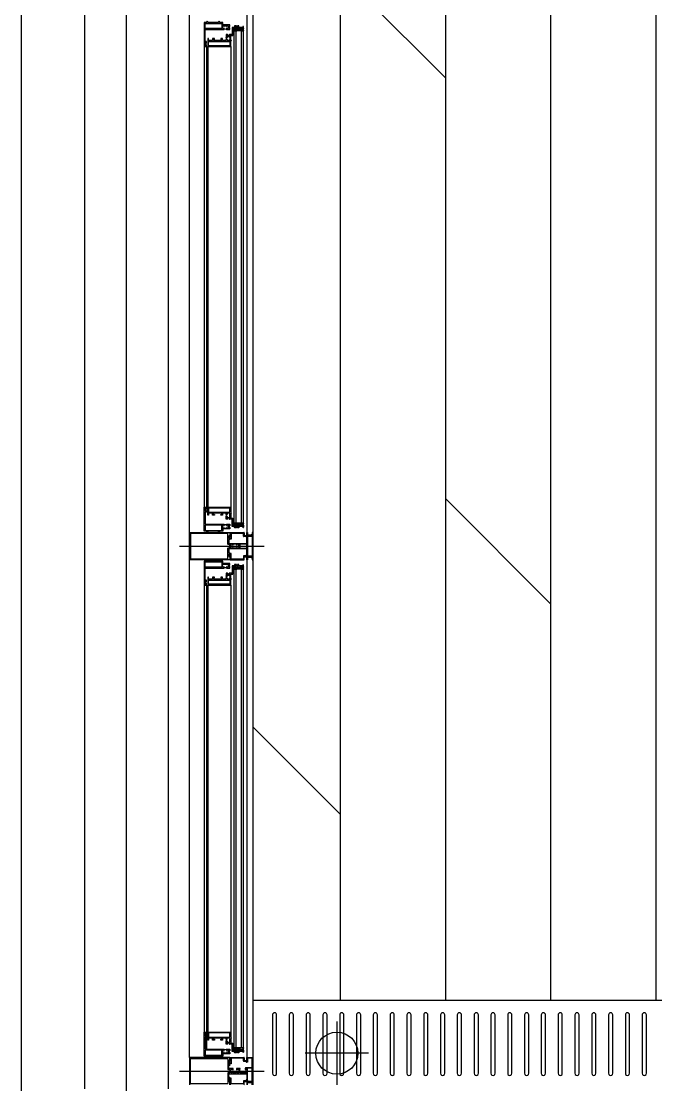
# Model space of a CAD drawing. Header units: millimetres. Extents: x 0 to 356400, y 0 to 68257.
# Drawn here: x 21558.2 to 21618.5, y 7021.9 to 7123 of the extents above; entities that cross this region are included whole.
import ezdxf

# ---------------------------------------------------------------- set-up
doc = ezdxf.new("R2010")
doc.units = ezdxf.units.MM
doc.header["$LTSCALE"] = 75
doc.layers.add('8', color=8, linetype='Continuous')

# ---------------------------------------------------------------- blocks, each defined once
blk = doc.blocks.new('G$C7369CDF7')
at = {"layer": '8'}
for p, q in [((8430.3, 45550), (8430.3, 37950)), ((8430.3, 45550), (8430.3, 37950)), ((1430.3, 38907.8), (8430.3, 38907.8)), ((8603.1, 38885.5), (8464.3, 38885.5)), ((8464.3, 38875.5), (8603.1, 38875.5)), ((8603.1, 38845.6), (8464.3, 38845.6)), ((8464.3, 38835.6), (8603.1, 38835.6)), ((8603.1, 38805.6), (8464.3, 38805.6)), ((8464.3, 38795.6), (8603.1, 38795.6)), ((8603.1, 38765.7), (8464.3, 38765.7)), ((8464.3, 38755.7), (8603.1, 38755.7)), ((8603.1, 38725.8), (8464.3, 38725.8)), ((8464.3, 38715.8), (8603.1, 38715.8)), ((8603.1, 38685.8), (8464.3, 38685.8)), ((8464.3, 38675.8), (8603.1, 38675.8)), ((1430.3, 38657.8), (8430.3, 38657.8)), ((7237.1, 38407.8), (7487.1, 38657.8)), ((8603.1, 38645.9), (8464.3, 38645.9)), ((8464.3, 38635.9), (8603.1, 38635.9)), ((8603.1, 38606), (8464.3, 38606)), ((8464.3, 38596), (8603.1, 38596)), ((8603.1, 38566), (8464.3, 38566)), ((8464.3, 38556), (8603.1, 38556)), ((8603.1, 38526.1), (8464.3, 38526.1)), ((8464.3, 38516.1), (8603.1, 38516.1)), ((8603.1, 38486.2), (8464.3, 38486.2)), ((8464.3, 38476.2), (8603.1, 38476.2)), ((8603.1, 38446.2), (8464.3, 38446.2)), ((8464.3, 38436.2), (8603.1, 38436.2)), ((1430.3, 38407.8), (8430.3, 38407.8)), ((5987.1, 38157.8), (6237.1, 38407.8)), ((8603.1, 38406.3), (8464.3, 38406.3)), ((8464.3, 38396.3), (8603.1, 38396.3)), ((8603.1, 38366.3), (8464.3, 38366.3)), ((8464.3, 38356.3), (8603.1, 38356.3)), ((8603.1, 38326.4), (8464.3, 38326.4)), ((8464.3, 38316.4), (8603.1, 38316.4)), ((8603.1, 38286.5), (8464.3, 38286.5)), ((8464.3, 38276.5), (8603.1, 38276.5)), ((8603.1, 38246.5), (8464.3, 38246.5)), ((8464.3, 38236.5), (8603.1, 38236.5)), ((8555.3, 38225), (8555.3, 38075)), ((8603.1, 38206.6), (8464.3, 38206.6)), ((8464.3, 38196.6), (8603.1, 38196.6)), ((8603.1, 38166.7), (8464.3, 38166.7)), ((1430.3, 38157.8), (8430.3, 38157.8)), ((7779.3, 37950), (7987.1, 38157.8)), ((8464.3, 38156.7), (8603.1, 38156.7)), ((8480.3, 38150), (8630.3, 38150)), ((8603.1, 38126.7), (8464.3, 38126.7)), ((8464.3, 38116.7), (8603.1, 38116.7)), ((8603.1, 38086.8), (8464.3, 38086.8)), ((8464.3, 38076.8), (8603.1, 38076.8)), ((8603.1, 38046.8), (8464.3, 38046.8)), ((8464.3, 38036.8), (8603.1, 38036.8)), ((8603.1, 38006.9), (8464.3, 38006.9)), ((8464.3, 37996.9), (8603.1, 37996.9)), ((7350.3, 37775.8), (7350.3, 37977.1)), ((8597.8, 37775.8), (8597.8, 37977.1)), ((2220.3, 37950), (8630.3, 37950)), ((3542.8, 37950), (8565.3, 37950)), ((7350.3, 37950), (7317.8, 37950)), ((7317.8, 37950), (7317.8, 37948.5)), ((7317.8, 37948.5), (7324.3, 37948.5)), ((7317.8, 37936), (7317.8, 37938)), ((7317.8, 37938), (7322.7, 37938)), ((7323.2, 37938.5), (7323.2, 37946.7)), ((7324.7, 37946.7), (7324.7, 37938.5)), ((7324.8, 37948), (7324.8, 37939.1)), ((7325.2, 37938), (7350.3, 37938)), ((7326.3, 37939.1), (7326.3, 37948)), ((7326.8, 37948.5), (7374.3, 37948.5)), ((7382.8, 37950), (7350.3, 37950)), ((7350.3, 37938), (7375.4, 37938)), ((7374.3, 37948.5), (7374.3, 37939.1)), ((7375.8, 37939.1), (7375.8, 37948)), ((7375.9, 37938.5), (7375.9, 37946.7)), ((7376.3, 37948.5), (7382.8, 37948.5)), ((7377.4, 37946.7), (7377.4, 37938.5)), ((7377.9, 37938), (7382.8, 37938)), ((7382.8, 37948.5), (7382.8, 37950)), ((7382.8, 37938), (7382.8, 37936)), ((8430.3, 37950), (8630.3, 37950)), ((8430.3, 37950), (8630.3, 37950)), ((8565.3, 37936), (8565.3, 37950)), ((8565.3, 37950), (8630.3, 37950)), ((8566.8, 37948), (8566.8, 37938)), ((8588.5, 37948.5), (8567.3, 37948.5)), ((8589.5, 37933.7), (8589.5, 37947.5)), ((8591, 37947.5), (8591, 37934.2)), ((8621.3, 37948.5), (8592, 37948.5)), ((8622.9, 37938), (8592.3, 37938)), ((8621.8, 37939.1), (8621.8, 37948)), ((8623.3, 37948), (8623.3, 37939.1)), ((8623.4, 37946.7), (8623.4, 37938.5)), ((8630.3, 37948.5), (8623.8, 37948.5)), ((8624.9, 37938.5), (8624.9, 37946.7)), ((8630.3, 37938), (8625.4, 37938)), ((3542.8, 37936), (8565.3, 37936)), ((6117.2, 37917.2), (6114, 37917.2)), ((6114, 37917.2), (6114, 37914.2)), ((6114.5, 37913.7), (6115.2, 37913.7)), ((6115, 37927.7), (6115, 37926.8)), ((6119.2, 37928), (6115.3, 37928)), ((6115.3, 37926.5), (6117.2, 37926.5)), ((6115.7, 37914.2), (6115.7, 37915.2)), ((6115.7, 37915.2), (6117.2, 37915.2)), ((6117.2, 37926.5), (6117.2, 37917.2)), ((6117.2, 37915.2), (6117.2, 37913.7)), ((6117.2, 37913.7), (6117.2, 37911.5)), ((6119.2, 37919), (6119.2, 37928)), ((6122.7, 37919), (6119.2, 37919)), ((6119.2, 37903), (6119.2, 37917.7)), ((6119.2, 37917.7), (6121.4, 37917.7)), ((6121.4, 37917.7), (6121.4, 37915.7)), ((6121.4, 37915.7), (6122.7, 37915.7)), ((6122.7, 37903), (6122.7, 37927)), ((6122.7, 37927), (6125.2, 37927)), ((6122.7, 37915.7), (6122.7, 37919)), ((7295.4, 37928), (6125.2, 37928)), ((6125.2, 37923), (6125.2, 37928)), ((6125.2, 37927), (6125.2, 37903)), ((7295.4, 37923), (6125.2, 37923)), ((7295.4, 37923), (7295.4, 37928)), ((7295.4, 37927), (7295.4, 37903)), ((7297.9, 37927), (7295.4, 37927)), ((7297.9, 37903), (7297.9, 37927)), ((7297.9, 37915.7), (7297.9, 37919)), ((7297.9, 37919), (7301.4, 37919)), ((7299.2, 37915.7), (7297.9, 37915.7)), ((7301.4, 37917.7), (7299.2, 37917.7)), ((7299.2, 37917.7), (7299.2, 37915.7)), ((7301.4, 37919), (7301.4, 37928)), ((7301.4, 37928), (7305.3, 37928)), ((7301.4, 37903), (7301.4, 37917.7)), ((7305.3, 37926.5), (7303.4, 37926.5)), ((7303.4, 37926.5), (7303.4, 37917.2)), ((7303.4, 37917.2), (7306.6, 37917.2)), ((7304.9, 37915.2), (7303.4, 37915.2)), ((7303.4, 37915.2), (7303.4, 37913.7)), ((7303.4, 37913.7), (7303.4, 37911.5)), ((7304.9, 37914.2), (7304.9, 37915.2)), ((7306.1, 37913.7), (7305.4, 37913.7)), ((7305.6, 37927.7), (7305.6, 37926.8)), ((7306.6, 37917.2), (7306.6, 37914.2)), ((7327.8, 37936), (7317.8, 37936)), ((7317.8, 37896.3), (7317.8, 37929)), ((7318.8, 37930), (7325.3, 37930)), ((7326.3, 37928), (7319.8, 37928)), ((7319.8, 37928), (7319.8, 37898.6)), ((7325.3, 37930), (7325.3, 37935.5)), ((7325.3, 37935.5), (7327.3, 37935.5)), ((7327.3, 37935.5), (7327.3, 37929)), ((7327.8, 37935.3), (7327.8, 37936)), ((7342.8, 37936), (7329.3, 37936)), ((7329.3, 37936), (7329.3, 37935.3)), ((7343.8, 37907.8), (7343.8, 37935)), ((7354.8, 37936), (7345.8, 37936)), ((7345.8, 37936), (7345.8, 37919)), ((7345.8, 37919), (7350.3, 37919)), ((7345.8, 37916.2), (7345.8, 37913.5)), ((7346.3, 37913), (7346.5, 37913)), ((7350.3, 37917), (7346.6, 37917)), ((7350.3, 37919), (7354.8, 37919)), ((7350.3, 37917), (7354, 37917)), ((7354.3, 37913), (7354, 37913)), ((7354.8, 37919), (7354.8, 37936)), ((7354.8, 37916.2), (7354.8, 37913.5)), ((7356.8, 37935), (7356.8, 37907.8)), ((7371.3, 37936), (7357.8, 37936)), ((7371.3, 37935.3), (7371.3, 37936)), ((7382.8, 37936), (7372.8, 37936)), ((7372.8, 37936), (7372.8, 37935.3)), ((7375.3, 37935.5), (7373.3, 37935.5)), ((7373.3, 37935.5), (7373.3, 37929)), ((7374.3, 37928), (7380.8, 37928)), ((7375.3, 37930), (7375.3, 37935.5)), ((7381.8, 37930), (7375.3, 37930)), ((7380.8, 37928), (7380.8, 37898.6)), ((7382.8, 37896.3), (7382.8, 37929)), ((7397.2, 37917.2), (7394, 37917.2)), ((7394, 37917.2), (7394, 37914.2)), ((7394.5, 37913.7), (7395.2, 37913.7)), ((7395, 37927.7), (7395, 37926.8)), ((7399.2, 37928), (7395.3, 37928)), ((7395.3, 37926.5), (7397.2, 37926.5)), ((7395.7, 37914.2), (7395.7, 37915.2)), ((7395.7, 37915.2), (7397.2, 37915.2)), ((7397.2, 37926.5), (7397.2, 37917.2)), ((7397.2, 37915.2), (7397.2, 37913.7)), ((7397.2, 37913.7), (7397.2, 37911.5)), ((7399.2, 37919), (7399.2, 37928)), ((7402.7, 37919), (7399.2, 37919)), ((7399.2, 37903), (7399.2, 37917.7)), ((7399.2, 37917.7), (7401.4, 37917.7)), ((7401.4, 37917.7), (7401.4, 37915.7)), ((7401.4, 37915.7), (7402.7, 37915.7)), ((7402.7, 37903), (7402.7, 37927)), ((7402.7, 37927), (7405.2, 37927)), ((7402.7, 37915.7), (7402.7, 37919)), ((8542.9, 37928), (7405.2, 37928)), ((7405.2, 37923), (7405.2, 37928)), ((7405.2, 37927), (7405.2, 37903)), ((8542.9, 37923), (7405.2, 37923)), ((8542.9, 37928), (8542.9, 37906)), ((8542.9, 37927), (8545.4, 37903)), ((8542.9, 37927), (8542.9, 37903)), ((8545.4, 37927), (8542.9, 37927)), ((8545.4, 37903), (8545.4, 37927)), ((8545.4, 37915.7), (8545.4, 37919)), ((8545.4, 37919), (8548.9, 37919)), ((8546.7, 37915.7), (8545.4, 37915.7)), ((8548.9, 37917.7), (8546.7, 37917.7)), ((8546.7, 37917.7), (8546.7, 37915.7)), ((8548.9, 37919), (8548.9, 37928)), ((8548.9, 37928), (8552.8, 37928)), ((8548.9, 37903), (8548.9, 37917.7)), ((8552.8, 37926.5), (8550.9, 37926.5)), ((8550.9, 37926.5), (8550.9, 37917.2)), ((8550.9, 37917.2), (8554.1, 37917.2)), ((8552.4, 37915.2), (8550.9, 37915.2)), ((8550.9, 37915.2), (8550.9, 37913.7)), ((8550.9, 37913.7), (8550.9, 37911.5)), ((8552.4, 37914.2), (8552.4, 37915.2)), ((8553.6, 37913.7), (8552.9, 37913.7)), ((8553.1, 37927.7), (8553.1, 37926.8)), ((8554.1, 37917.2), (8554.1, 37914.2)), ((8575.3, 37936), (8565.3, 37936)), ((8565.3, 37896.3), (8565.3, 37929)), ((8566.3, 37930), (8572.8, 37930)), ((8567.3, 37937.5), (8576.8, 37937.5)), ((8573.8, 37928), (8567.3, 37928)), ((8567.3, 37928), (8567.3, 37898.6)), ((8572.8, 37930), (8572.8, 37935.5)), ((8572.8, 37935.5), (8574.8, 37935.5)), ((8574.8, 37935.5), (8574.8, 37929)), ((8575.3, 37935.3), (8575.3, 37936)), ((8576.8, 37937.5), (8576.8, 37935.3)), ((8594, 37932.7), (8590.5, 37932.7)), ((8591, 37934.2), (8593, 37934.2)), ((8591.3, 37937), (8591.3, 37934.5)), ((8591.3, 37934.5), (8592.8, 37934.5)), ((8592.8, 37920), (8591.3, 37920)), ((8591.3, 37920), (8591.3, 37912)), ((8592.8, 37934.5), (8593.2, 37935.7)), ((8593.1, 37919.3), (8592.8, 37920)), ((8593, 37934.2), (8593.5, 37935.7)), ((8593.3, 37913.5), (8593.3, 37916.2)), ((8593.5, 37935.7), (8595, 37935.7)), ((8593.6, 37936), (8601.8, 37936)), ((8601.8, 37919), (8593.6, 37919)), ((8594, 37913), (8593.8, 37913)), ((8594.1, 37917), (8601.5, 37917)), ((8595, 37935.7), (8595, 37933.7)), ((8601.8, 37913), (8601.5, 37913)), ((8602.3, 37935.5), (8602.3, 37919.5)), ((8602.3, 37916.2), (8602.3, 37913.5)), ((8604.3, 37907.8), (8604.3, 37935)), ((8605.3, 37936), (8618.8, 37936)), ((8618.8, 37936), (8618.8, 37935.3)), ((8620.3, 37935.3), (8620.3, 37936)), ((8620.3, 37936), (8630.3, 37936)), ((8622.8, 37935.5), (8620.8, 37935.5)), ((8620.8, 37935.5), (8620.8, 37929)), ((8621.8, 37928), (8628.3, 37928)), ((8622.8, 37930), (8622.8, 37935.5)), ((8629.3, 37930), (8622.8, 37930)), ((8628.3, 37928), (8628.3, 37898.6)), ((6114.8, 37896), (6111.3, 37896)), ((6111.3, 37896), (6111.3, 37885.3)), ((6113.3, 37893.5), (6113.3, 37895)), ((6113.3, 37895), (6114.8, 37895)), ((6120.3, 37893.5), (6113.3, 37893.5)), ((6113.3, 37888.6), (6113.3, 37891)), ((6113.8, 37888.6), (6113.3, 37888.6)), ((6113.3, 37882.4), (6113.3, 37887.6)), ((6113.3, 37887.6), (6113.8, 37887.6)), ((6113.8, 37891.5), (6119.8, 37891.5)), ((6117.2, 37911.5), (6114, 37911.5)), ((6114, 37911.5), (6114, 37907)), ((6114.5, 37906.5), (6115.2, 37906.5)), ((6115.7, 37907), (6115.7, 37909.5)), ((6115.7, 37909.5), (6117.2, 37909.5)), ((6117.2, 37909.5), (6117.2, 37901)), ((6117.2, 37901), (6134.5, 37901)), ((6118.3, 37895.5), (6118.3, 37895.5)), ((6122.3, 37896), (6118.8, 37896)), ((6118.8, 37895), (6120.3, 37895)), ((6121.4, 37903), (6119.2, 37903)), ((6120.3, 37888.6), (6119.8, 37888.6)), ((6119.8, 37887.6), (6121.8, 37887.6)), ((6120.3, 37895), (6120.3, 37893.5)), ((6120.3, 37891), (6120.3, 37888.6)), ((6122.7, 37905), (6121.4, 37905)), ((6121.4, 37905), (6121.4, 37903)), ((6122.3, 37888.1), (6122.3, 37896)), ((6122.7, 37903), (6122.7, 37905)), ((6125.2, 37903), (6122.7, 37903)), ((6136.5, 37903), (6122.7, 37903)), ((6125.2, 37906), (6125.2, 37912)), ((7295.4, 37911), (6125.2, 37911)), ((7295.4, 37906), (6125.2, 37906)), ((6134.5, 37901), (6134.5, 37894.5)), ((6134.5, 37890.1), (6134.5, 37887)), ((6135.5, 37894.5), (6135.5, 37895.4)), ((6135.5, 37889.2), (6135.5, 37890.1)), ((6136.5, 37898), (6136.5, 37903)), ((6143.5, 37898), (6136.5, 37898)), ((6136.8, 37895.4), (6136.8, 37889.2)), ((6138.8, 37889.6), (6138.8, 37895.4)), ((6139.4, 37896), (6139.7, 37896)), ((6139.7, 37889), (6139.4, 37889)), ((6141.2, 37887.5), (6141.2, 37889.5)), ((6141.7, 37896), (6145.9, 37896)), ((6143.8, 37897.7), (6143.5, 37898)), ((6144.1, 37898), (6143.8, 37897.7)), ((6147.8, 37898), (6144.1, 37898)), ((6146.4, 37889.5), (6146.4, 37887.5)), ((6147.8, 37898.5), (6147.8, 37898)), ((6147.9, 37896), (6148.2, 37896)), ((6148.2, 37889), (6147.9, 37889)), ((6148.8, 37895.4), (6148.8, 37889.6)), ((6149.3, 37898), (6149.3, 37898.5)), ((6162.8, 37898), (6149.3, 37898)), ((6150.8, 37845), (6150.8, 37896)), ((6150.8, 37896), (6160.8, 37896)), ((6160.8, 37896), (6160.8, 37845)), ((6162.8, 37898), (7257.8, 37898)), ((6162.8, 37843), (6162.8, 37898)), ((7257.8, 37843), (7257.8, 37898)), ((7257.8, 37898), (7271.3, 37898)), ((7269.8, 37896), (7259.8, 37896)), ((7259.8, 37896), (7259.8, 37845)), ((7269.8, 37845), (7269.8, 37896)), ((7271.3, 37898), (7271.3, 37898.5)), ((7271.8, 37895.4), (7271.8, 37889.6)), ((7272.7, 37896), (7272.4, 37896)), ((7272.4, 37889), (7272.7, 37889)), ((7272.8, 37898.5), (7272.8, 37898)), ((7272.8, 37898), (7276.5, 37898)), ((7274.2, 37889.5), (7274.2, 37887.5)), ((7278.9, 37896), (7274.7, 37896)), ((7276.5, 37898), (7276.8, 37897.7)), ((7276.8, 37897.7), (7277.1, 37898)), ((7277.1, 37898), (7284, 37898)), ((7279.4, 37887.5), (7279.4, 37889.5)), ((7281.2, 37896), (7280.9, 37896)), ((7280.9, 37889), (7281.2, 37889)), ((7281.8, 37889.6), (7281.8, 37895.4)), ((7283.8, 37895.4), (7283.8, 37889.2)), ((7284, 37898), (7284, 37903)), ((7284, 37903), (7297.9, 37903)), ((7285, 37894.5), (7285, 37895.4)), ((7285, 37889.2), (7285, 37890.1)), ((7303.4, 37901), (7286, 37901)), ((7286, 37901), (7286, 37894.5)), ((7286, 37890.1), (7286, 37887)), ((7295.4, 37906), (7295.4, 37912)), ((7295.4, 37903), (7297.9, 37903)), ((7297.9, 37903), (7297.9, 37905)), ((7297.9, 37905), (7299.2, 37905)), ((7298.3, 37888.1), (7298.3, 37896)), ((7298.3, 37896), (7301.8, 37896)), ((7300.8, 37887.6), (7298.8, 37887.6)), ((7299.2, 37905), (7299.2, 37903)), ((7299.2, 37903), (7301.4, 37903)), ((7301.8, 37895), (7300.3, 37895)), ((7300.3, 37895), (7300.3, 37893.5)), ((7300.3, 37893.5), (7307.3, 37893.5)), ((7300.3, 37891), (7300.3, 37888.6)), ((7300.3, 37888.6), (7300.8, 37888.6)), ((7306.8, 37891.5), (7300.8, 37891.5)), ((7302.3, 37895.5), (7302.3, 37895.5)), ((7303.4, 37911.5), (7306.6, 37911.5)), ((7304.9, 37909.5), (7303.4, 37909.5)), ((7303.4, 37909.5), (7303.4, 37901)), ((7304.9, 37907), (7304.9, 37909.5)), ((7306.1, 37906.5), (7305.4, 37906.5)), ((7305.8, 37896), (7309.3, 37896)), ((7307.3, 37895), (7305.8, 37895)), ((7306.6, 37911.5), (7306.6, 37907)), ((7306.8, 37888.6), (7307.3, 37888.6)), ((7307.3, 37887.6), (7306.8, 37887.6)), ((7307.3, 37893.5), (7307.3, 37895)), ((7307.3, 37888.6), (7307.3, 37891)), ((7307.3, 37882.4), (7307.3, 37887.6)), ((7309.3, 37896), (7309.3, 37885.3)), ((7327.3, 37896.3), (7317.8, 37896.3)), ((7317.8, 37800), (7317.8, 37896)), ((7317.8, 37896), (7326.7, 37896)), ((7319.8, 37898.6), (7333.3, 37898.6)), ((7320.3, 37890), (7320.3, 37802.5)), ((7345.8, 37890.5), (7320.8, 37890.5)), ((7326.7, 37894.9), (7325.8, 37894.9)), ((7325.8, 37894.9), (7325.8, 37893.3)), ((7325.8, 37893.3), (7331.8, 37893.3)), ((7325.9, 37893.9), (7325.9, 37894.4)), ((7326.4, 37894.9), (7327.3, 37894.9)), ((7331.1, 37893.4), (7326.4, 37893.4)), ((7333.3, 37896.3), (7330.3, 37896.3)), ((7330.3, 37894.9), (7331.1, 37894.9)), ((7330.8, 37896), (7334.3, 37896)), ((7331.8, 37894.9), (7330.8, 37894.9)), ((7331.6, 37894.4), (7331.6, 37893.9)), ((7331.8, 37893.3), (7331.8, 37894.9)), ((7333.3, 37898.6), (7333.3, 37896.3)), ((7334.8, 37895.5), (7334.8, 37893.5)), ((7335.3, 37893), (7343.3, 37893)), ((7344.1, 37907.5), (7343.8, 37907.8)), ((7343.8, 37907.2), (7344.1, 37907.5)), ((7343.8, 37893.5), (7343.8, 37907.2)), ((7345.8, 37911), (7345.8, 37904)), ((7345.8, 37901.5), (7345.8, 37898.8)), ((7346.5, 37911.5), (7346.3, 37911.5)), ((7346.3, 37903.5), (7346.5, 37903.5)), ((7346.5, 37902), (7346.3, 37902)), ((7346.3, 37895), (7346.3, 37891)), ((7346.6, 37898), (7350.3, 37898)), ((7350.3, 37895.5), (7346.8, 37895.5)), ((7354, 37898), (7350.3, 37898)), ((7353.8, 37895.5), (7350.3, 37895.5)), ((7354, 37911.5), (7354.3, 37911.5)), ((7354.3, 37903.5), (7354, 37903.5)), ((7354, 37902), (7354.3, 37902)), ((7354.3, 37891), (7354.3, 37895)), ((7354.8, 37911), (7354.8, 37904)), ((7354.8, 37901.5), (7354.8, 37898.8)), ((7379.8, 37890.5), (7354.8, 37890.5)), ((7356.8, 37907.8), (7356.5, 37907.5)), ((7356.5, 37907.5), (7356.8, 37907.2)), ((7356.8, 37907.2), (7356.8, 37893.5)), ((7357.3, 37893), (7365.3, 37893)), ((7365.8, 37893.5), (7365.8, 37895.5)), ((7366.3, 37896), (7369.7, 37896)), ((7380.8, 37898.6), (7367.3, 37898.6)), ((7367.3, 37898.6), (7367.3, 37896.3)), ((7367.3, 37896.3), (7370.3, 37896.3)), ((7369.7, 37894.9), (7368.8, 37894.9)), ((7368.8, 37894.9), (7368.8, 37893.3)), ((7368.8, 37893.3), (7374.8, 37893.3)), ((7368.9, 37894.4), (7368.9, 37893.9)), ((7370.3, 37894.9), (7369.4, 37894.9)), ((7369.4, 37893.4), (7374.1, 37893.4)), ((7373.3, 37896.3), (7382.8, 37896.3)), ((7374.1, 37894.9), (7373.3, 37894.9)), ((7373.8, 37896), (7382.8, 37896)), ((7374.8, 37894.9), (7373.8, 37894.9)), ((7374.6, 37893.9), (7374.6, 37894.4)), ((7374.8, 37893.3), (7374.8, 37894.9)), ((7380.3, 37802.5), (7380.3, 37890)), ((7382.8, 37896), (7382.8, 37800)), ((7394.8, 37896), (7391.3, 37896)), ((7391.3, 37896), (7391.3, 37885.3)), ((7393.3, 37893.5), (7393.3, 37895)), ((7393.3, 37895), (7394.8, 37895)), ((7400.3, 37893.5), (7393.3, 37893.5)), ((7393.3, 37888.6), (7393.3, 37891)), ((7393.8, 37888.6), (7393.3, 37888.6)), ((7393.3, 37882.4), (7393.3, 37887.6)), ((7393.3, 37887.6), (7393.8, 37887.6)), ((7393.8, 37891.5), (7399.8, 37891.5)), ((7397.2, 37911.5), (7394, 37911.5)), ((7394, 37911.5), (7394, 37907)), ((7394.5, 37906.5), (7395.2, 37906.5)), ((7395.7, 37907), (7395.7, 37909.5)), ((7395.7, 37909.5), (7397.2, 37909.5)), ((7397.2, 37909.5), (7397.2, 37901)), ((7397.2, 37901), (7414.5, 37901)), ((7398.3, 37895.5), (7398.3, 37895.5)), ((7402.3, 37896), (7398.8, 37896)), ((7398.8, 37895), (7400.3, 37895)), ((7401.4, 37903), (7399.2, 37903)), ((7400.3, 37888.6), (7399.8, 37888.6)), ((7399.8, 37887.6), (7401.8, 37887.6)), ((7400.3, 37895), (7400.3, 37893.5)), ((7400.3, 37891), (7400.3, 37888.6)), ((7402.7, 37905), (7401.4, 37905)), ((7401.4, 37905), (7401.4, 37903)), ((7402.3, 37888.1), (7402.3, 37896)), ((7402.7, 37903), (7402.7, 37905)), ((7405.2, 37903), (7402.7, 37903)), ((7416.5, 37903), (7402.7, 37903)), ((7405.2, 37906), (7405.2, 37912)), ((8542.9, 37911), (7405.2, 37911)), ((8542.9, 37906), (7405.2, 37906)), ((7414.5, 37901), (7414.5, 37894.5)), ((7414.5, 37890.1), (7414.5, 37887)), ((7415.5, 37894.5), (7415.5, 37895.4)), ((7415.5, 37889.2), (7415.5, 37890.1)), ((7416.5, 37898), (7416.5, 37903)), ((7423.5, 37898), (7416.5, 37898)), ((7416.8, 37895.4), (7416.8, 37889.2)), ((7418.8, 37889.6), (7418.8, 37895.4)), ((7419.4, 37896), (7419.7, 37896)), ((7419.7, 37889), (7419.4, 37889)), ((7421.2, 37887.5), (7421.2, 37889.5)), ((7421.7, 37896), (7425.9, 37896)), ((7423.8, 37897.7), (7423.5, 37898)), ((7424.1, 37898), (7423.8, 37897.7)), ((7427.8, 37898), (7424.1, 37898)), ((7426.4, 37889.5), (7426.4, 37887.5)), ((7427.8, 37898.5), (7427.8, 37898)), ((7427.9, 37896), (7428.2, 37896)), ((7428.2, 37889), (7427.9, 37889)), ((7428.8, 37895.4), (7428.8, 37889.6)), ((7429.3, 37898), (7429.3, 37898.5)), ((7442.8, 37898), (7429.3, 37898)), ((7430.8, 37845), (7430.8, 37896)), ((7430.8, 37896), (7440.8, 37896)), ((7440.8, 37896), (7440.8, 37845)), ((7442.8, 37898), (8518.8, 37898)), ((7442.8, 37843), (7442.8, 37898)), ((8505.3, 37843), (8505.3, 37898)), ((8505.3, 37898), (8518.8, 37898)), ((8517.3, 37896), (8507.3, 37896)), ((8507.3, 37896), (8507.3, 37845)), ((8517.3, 37845), (8517.3, 37896)), ((8518.8, 37898), (8518.8, 37898.5)), ((8519.3, 37895.4), (8519.3, 37889.6)), ((8520.2, 37896), (8519.9, 37896)), ((8519.9, 37889), (8520.2, 37889)), ((8520.3, 37898.5), (8520.3, 37898)), ((8520.3, 37898), (8524, 37898)), ((8521.7, 37889.5), (8521.7, 37887.5)), ((8526.4, 37896), (8522.2, 37896)), ((8524, 37898), (8524.3, 37897.7)), ((8524.3, 37897.7), (8524.6, 37898)), ((8524.6, 37898), (8531.5, 37898)), ((8526.4, 37896), (8526.4, 37898)), ((8526.9, 37887.5), (8526.9, 37889.5)), ((8528.7, 37896), (8528.4, 37896)), ((8528.4, 37889), (8528.7, 37889)), ((8529.3, 37889.6), (8529.3, 37895.4)), ((8531.3, 37895.4), (8531.3, 37889.2)), ((8531.5, 37898), (8531.5, 37903)), ((8531.5, 37903), (8545.4, 37903)), ((8532.5, 37894.5), (8532.5, 37895.4)), ((8532.5, 37889.2), (8532.5, 37890.1)), ((8550.9, 37901), (8533.5, 37901)), ((8533.5, 37901), (8533.5, 37894.5)), ((8533.5, 37890.1), (8533.5, 37887)), ((8542.9, 37906), (8542.9, 37912)), ((8542.9, 37903), (8545.4, 37903)), ((8545.4, 37903), (8545.4, 37905)), ((8545.4, 37905), (8546.7, 37905)), ((8545.8, 37888.1), (8545.8, 37896)), ((8545.8, 37896), (8549.3, 37896)), ((8548.3, 37887.6), (8546.3, 37887.6)), ((8546.7, 37905), (8546.7, 37903)), ((8546.7, 37903), (8548.9, 37903)), ((8549.3, 37895), (8547.8, 37895)), ((8547.8, 37895), (8547.8, 37893.5)), ((8547.8, 37893.5), (8554.8, 37893.5)), ((8547.8, 37891), (8547.8, 37888.6)), ((8547.8, 37888.6), (8548.3, 37888.6)), ((8554.3, 37891.5), (8548.3, 37891.5)), ((8549.8, 37895.5), (8549.8, 37895.5)), ((8550.9, 37911.5), (8554.1, 37911.5)), ((8552.4, 37909.5), (8550.9, 37909.5)), ((8550.9, 37909.5), (8550.9, 37901)), ((8552.4, 37907), (8552.4, 37909.5)), ((8553.6, 37906.5), (8552.9, 37906.5)), ((8553.3, 37896), (8556.8, 37896)), ((8554.8, 37895), (8553.3, 37895)), ((8554.1, 37911.5), (8554.1, 37907)), ((8554.3, 37888.6), (8554.8, 37888.6)), ((8554.8, 37887.6), (8554.3, 37887.6)), ((8554.8, 37893.5), (8554.8, 37895)), ((8554.8, 37888.6), (8554.8, 37891)), ((8554.8, 37882.4), (8554.8, 37887.6)), ((8556.8, 37896), (8556.8, 37885.3)), ((8574.8, 37896.3), (8565.3, 37896.3)), ((8574.2, 37896), (8565.3, 37896)), ((8565.3, 37896), (8565.3, 37800)), ((8567.3, 37898.6), (8580.8, 37898.6)), ((8567.8, 37803), (8567.8, 37890)), ((8568.3, 37890.5), (8593.3, 37890.5)), ((8573.3, 37893.3), (8573.3, 37894.9)), ((8573.3, 37894.9), (8574.2, 37894.9)), ((8579.3, 37893.3), (8573.3, 37893.3)), ((8573.4, 37893.9), (8573.4, 37894.4)), ((8573.9, 37894.9), (8574.8, 37894.9)), ((8578.6, 37893.4), (8573.9, 37893.4)), ((8580.8, 37896.3), (8577.8, 37896.3)), ((8577.8, 37894.9), (8578.6, 37894.9)), ((8583.2, 37896), (8578.3, 37896)), ((8578.3, 37894.9), (8579.3, 37894.9)), ((8579.1, 37894.4), (8579.1, 37893.9)), ((8579.3, 37894.9), (8579.3, 37893.3)), ((8580.8, 37898.6), (8580.8, 37896.3)), ((8581.3, 37893.5), (8581.3, 37894)), ((8581.8, 37894.5), (8583.2, 37894.5)), ((8590.8, 37893), (8581.8, 37893)), ((8591.3, 37903), (8591.3, 37893.5)), ((8591.8, 37911.5), (8594, 37911.5)), ((8594, 37903.5), (8591.8, 37903.5)), ((8593.3, 37898.8), (8593.3, 37901.5)), ((8593.8, 37902), (8594, 37902)), ((8593.8, 37891), (8593.8, 37895)), ((8601.5, 37898), (8594.1, 37898)), ((8594.3, 37895.5), (8601.3, 37895.5)), ((8601.5, 37911.5), (8601.8, 37911.5)), ((8601.8, 37903.5), (8601.5, 37903.5)), ((8601.5, 37902), (8601.8, 37902)), ((8601.8, 37895), (8601.8, 37891)), ((8602.3, 37911), (8602.3, 37904)), ((8602.3, 37901.5), (8602.3, 37898.8)), ((8602.3, 37890.5), (8627.3, 37890.5)), ((8604, 37907.5), (8604.3, 37907.8)), ((8604.3, 37907.2), (8604, 37907.5)), ((8604.3, 37893.5), (8604.3, 37907.2)), ((8612.8, 37893), (8604.8, 37893)), ((8613.3, 37895.5), (8613.3, 37893.5)), ((8617.2, 37896), (8613.8, 37896)), ((8628.3, 37898.6), (8614.8, 37898.6)), ((8614.8, 37898.6), (8614.8, 37896.3)), ((8614.8, 37896.3), (8617.8, 37896.3)), ((8616.3, 37893.3), (8616.3, 37894.9)), ((8616.3, 37894.9), (8617.2, 37894.9)), ((8622.3, 37893.3), (8616.3, 37893.3)), ((8616.4, 37894.4), (8616.4, 37893.9)), ((8617.8, 37894.9), (8616.9, 37894.9)), ((8616.9, 37893.4), (8621.6, 37893.4)), ((8620.8, 37896.3), (8630.3, 37896.3)), ((8621.6, 37894.9), (8620.8, 37894.9)), ((8630.3, 37896), (8621.3, 37896)), ((8621.3, 37894.9), (8622.3, 37894.9)), ((8622.1, 37893.9), (8622.1, 37894.4)), ((8622.3, 37894.9), (8622.3, 37893.3)), ((8627.8, 37890), (8627.8, 37803)), ((6105.8, 37871), (6103.8, 37871)), ((6103.8, 37869), (6105.8, 37869)), ((6110.8, 37879), (6105.8, 37879)), ((6105.8, 37879), (6105.8, 37871)), ((6105.8, 37869), (6105.8, 37843)), ((6107.8, 37876.5), (6120.3, 37876.5)), ((6107.8, 37837), (6107.8, 37876.5)), ((6111.3, 37885.3), (6111.6, 37885)), ((6111.6, 37885), (6111.3, 37884.7)), ((6111.3, 37884.7), (6111.3, 37879.5)), ((6113.8, 37882.4), (6113.3, 37882.4)), ((6113.3, 37879), (6113.3, 37881.4)), ((6113.3, 37881.4), (6113.8, 37881.4)), ((6119.8, 37878.5), (6113.8, 37878.5)), ((6121.8, 37882.4), (6119.8, 37882.4)), ((6119.8, 37881.4), (6120.3, 37881.4)), ((6120.3, 37881.4), (6120.3, 37879)), ((6120.3, 37876.5), (6120.3, 37837)), ((6122.3, 37838), (6122.3, 37881.9)), ((6134.5, 37887), (6140.7, 37887)), ((6148.8, 37878.5), (6143.8, 37878.5)), ((6143.8, 37878.5), (6143.8, 37874)), ((6143.8, 37874), (6145.8, 37874)), ((6145.8, 37874), (6145.8, 37876.5)), ((6145.8, 37876.5), (6148.8, 37876.5)), ((6146.9, 37887), (6148.8, 37887)), ((6148.8, 37887), (6148.8, 37878.5)), ((6148.8, 37876.5), (6148.8, 37856.5)), ((7273.7, 37887), (7271.8, 37887)), ((7271.8, 37887), (7271.8, 37878.5)), ((7271.8, 37878.5), (7276.8, 37878.5)), ((7274.8, 37876.5), (7271.8, 37876.5)), ((7271.8, 37876.5), (7271.8, 37856.5)), ((7274.8, 37874), (7274.8, 37876.5)), ((7276.8, 37874), (7274.8, 37874)), ((7276.8, 37878.5), (7276.8, 37874)), ((7286, 37887), (7279.9, 37887)), ((7298.3, 37838), (7298.3, 37881.9)), ((7298.8, 37882.4), (7300.8, 37882.4)), ((7300.8, 37881.4), (7300.3, 37881.4)), ((7300.3, 37881.4), (7300.3, 37879)), ((7312.8, 37876.5), (7300.3, 37876.5)), ((7300.3, 37876.5), (7300.3, 37837)), ((7300.8, 37878.5), (7306.8, 37878.5)), ((7306.8, 37882.4), (7307.3, 37882.4)), ((7307.3, 37881.4), (7306.8, 37881.4)), ((7307.3, 37879), (7307.3, 37881.4)), ((7309.3, 37885.3), (7309, 37885)), ((7309, 37885), (7309.3, 37884.7)), ((7309.3, 37884.7), (7309.3, 37879.5)), ((7309.8, 37879), (7314.8, 37879)), ((7312.8, 37837), (7312.8, 37876.5)), ((7314.8, 37879), (7314.8, 37871)), ((7314.8, 37871), (7316.8, 37871)), ((7316.8, 37869), (7314.8, 37869)), ((7314.8, 37869), (7314.8, 37843)), ((7385.8, 37871), (7383.8, 37871)), ((7383.8, 37869), (7385.8, 37869)), ((7390.8, 37879), (7385.8, 37879)), ((7385.8, 37879), (7385.8, 37871)), ((7385.8, 37869), (7385.8, 37843)), ((7387.8, 37876.5), (7400.3, 37876.5)), ((7387.8, 37837), (7387.8, 37876.5)), ((7391.3, 37885.3), (7391.6, 37885)), ((7391.6, 37885), (7391.3, 37884.7)), ((7391.3, 37884.7), (7391.3, 37879.5)), ((7393.8, 37882.4), (7393.3, 37882.4)), ((7393.3, 37879), (7393.3, 37881.4)), ((7393.3, 37881.4), (7393.8, 37881.4)), ((7399.8, 37878.5), (7393.8, 37878.5)), ((7401.8, 37882.4), (7399.8, 37882.4)), ((7399.8, 37881.4), (7400.3, 37881.4)), ((7400.3, 37881.4), (7400.3, 37879)), ((7400.3, 37876.5), (7400.3, 37837)), ((7402.3, 37838), (7402.3, 37881.9)), ((7414.5, 37887), (7420.7, 37887)), ((7428.8, 37878.5), (7423.8, 37878.5)), ((7423.8, 37878.5), (7423.8, 37874)), ((7423.8, 37874), (7425.8, 37874)), ((7425.8, 37874), (7425.8, 37876.5)), ((7425.8, 37876.5), (7428.8, 37876.5)), ((7426.9, 37887), (7428.8, 37887)), ((7428.8, 37887), (7428.8, 37878.5)), ((7428.8, 37876.5), (7428.8, 37856.5)), ((8521.2, 37887), (8519.3, 37887)), ((8519.3, 37887), (8519.3, 37878.5)), ((8519.3, 37878.5), (8524.3, 37878.5)), ((8522.3, 37876.5), (8519.3, 37876.5)), ((8519.3, 37876.5), (8519.3, 37856.5)), ((8522.3, 37874), (8522.3, 37876.5)), ((8524.3, 37874), (8522.3, 37874)), ((8524.3, 37878.5), (8524.3, 37874)), ((8533.5, 37887), (8527.4, 37887)), ((8545.8, 37838), (8545.8, 37881.9)), ((8546.3, 37882.4), (8548.3, 37882.4)), ((8548.3, 37881.4), (8547.8, 37881.4)), ((8547.8, 37881.4), (8547.8, 37879)), ((8560.3, 37876.5), (8547.8, 37876.5)), ((8547.8, 37876.5), (8547.8, 37837)), ((8548.3, 37878.5), (8554.3, 37878.5)), ((8554.3, 37882.4), (8554.8, 37882.4)), ((8554.8, 37881.4), (8554.3, 37881.4)), ((8554.8, 37879), (8554.8, 37881.4)), ((8556.8, 37885.3), (8556.5, 37885)), ((8556.5, 37885), (8556.8, 37884.7)), ((8556.8, 37884.7), (8556.8, 37879.5)), ((8557.3, 37879), (8562.3, 37879)), ((8560.3, 37837), (8560.3, 37876.5)), ((8562.3, 37879), (8562.3, 37871)), ((8562.3, 37871), (8564.3, 37871)), ((8564.3, 37869), (8562.3, 37869)), ((8562.3, 37869), (8562.3, 37843)), ((6105.8, 37843), (6103.8, 37843)), ((6103.8, 37841), (6105.8, 37841)), ((6105.8, 37841), (6105.8, 37835)), ((6120.3, 37837), (6107.8, 37837)), ((6150.8, 37837), (6123.3, 37837)), ((6145.8, 37859), (6143.8, 37859)), ((6143.8, 37859), (6143.8, 37854.5)), ((6143.8, 37854.5), (6148.8, 37854.5)), ((6148.8, 37845), (6143.8, 37845)), ((6143.8, 37845), (6143.8, 37843)), ((6143.8, 37843), (6162.8, 37843)), ((6145.8, 37856.5), (6145.8, 37859)), ((6148.8, 37856.5), (6145.8, 37856.5)), ((6148.8, 37854.5), (6148.8, 37845)), ((6160.8, 37845), (6150.8, 37845)), ((6154.3, 37840), (6150.8, 37840)), ((6150.8, 37840), (6150.8, 37837)), ((6152.8, 37837), (6152.8, 37838.5)), ((6152.8, 37838.5), (6154.3, 37838.5)), ((6160.8, 37837), (6152.8, 37837)), ((6162.8, 37840), (6159.3, 37840)), ((6159.3, 37838.5), (6160.8, 37838.5)), ((6160.8, 37838.5), (6160.8, 37837)), ((6162.8, 37843), (7257.8, 37843)), ((6162.8, 37840), (7257.8, 37840)), ((6162.8, 37835), (6162.8, 37840)), ((7276.8, 37843), (7257.8, 37843)), ((7257.8, 37840), (7261.3, 37840)), ((7257.8, 37835), (7257.8, 37840)), ((7259.8, 37845), (7269.8, 37845)), ((7261.3, 37838.5), (7259.8, 37838.5)), ((7259.8, 37838.5), (7259.8, 37837)), ((7259.8, 37837), (7267.8, 37837)), ((7266.3, 37840), (7269.8, 37840)), ((7267.8, 37838.5), (7266.3, 37838.5)), ((7267.8, 37837), (7267.8, 37838.5)), ((7269.8, 37840), (7269.8, 37837)), ((7269.8, 37837), (7297.3, 37837)), ((7271.8, 37856.5), (7274.8, 37856.5)), ((7276.8, 37854.5), (7271.8, 37854.5)), ((7271.8, 37854.5), (7271.8, 37845)), ((7271.8, 37845), (7276.8, 37845)), ((7274.8, 37856.5), (7274.8, 37859)), ((7274.8, 37859), (7276.8, 37859)), ((7276.8, 37859), (7276.8, 37854.5)), ((7276.8, 37845), (7276.8, 37843)), ((7300.3, 37837), (7312.8, 37837)), ((7314.8, 37843), (7316.8, 37843)), ((7316.8, 37841), (7314.8, 37841)), ((7314.8, 37841), (7314.8, 37835)), ((7385.8, 37843), (7383.8, 37843)), ((7383.8, 37841), (7385.8, 37841)), ((7385.8, 37841), (7385.8, 37835)), ((7400.3, 37837), (7387.8, 37837)), ((7430.8, 37837), (7403.3, 37837)), ((7425.8, 37859), (7423.8, 37859)), ((7423.8, 37859), (7423.8, 37854.5)), ((7423.8, 37854.5), (7428.8, 37854.5)), ((7428.8, 37845), (7423.8, 37845)), ((7423.8, 37845), (7423.8, 37843)), ((7423.8, 37843), (7442.8, 37843)), ((7425.8, 37856.5), (7425.8, 37859)), ((7428.8, 37856.5), (7425.8, 37856.5)), ((7428.8, 37854.5), (7428.8, 37845)), ((7440.8, 37845), (7430.8, 37845)), ((7434.3, 37840), (7430.8, 37840)), ((7430.8, 37840), (7430.8, 37837)), ((7432.8, 37837), (7432.8, 37838.5)), ((7432.8, 37838.5), (7434.3, 37838.5)), ((7440.8, 37837), (7432.8, 37837)), ((7442.8, 37840), (7439.3, 37840)), ((7439.3, 37838.5), (7440.8, 37838.5)), ((7440.8, 37838.5), (7440.8, 37837)), ((7442.8, 37843), (8505.3, 37843)), ((7442.8, 37840), (8545.8, 37840)), ((7442.8, 37835), (7442.8, 37840)), ((8524.3, 37843), (8505.3, 37843)), ((8505.3, 37840), (8508.8, 37840)), ((8505.3, 37835), (8505.3, 37840)), ((8507.3, 37845), (8517.3, 37845)), ((8508.8, 37838.5), (8507.3, 37838.5)), ((8507.3, 37838.5), (8507.3, 37837)), ((8507.3, 37837), (8515.3, 37837)), ((8513.8, 37840), (8517.3, 37840)), ((8515.3, 37838.5), (8513.8, 37838.5)), ((8515.3, 37837), (8515.3, 37838.5)), ((8517.3, 37840), (8517.3, 37837)), ((8517.3, 37837), (8544.8, 37837)), ((8519.3, 37856.5), (8522.3, 37856.5)), ((8524.3, 37854.5), (8519.3, 37854.5)), ((8519.3, 37854.5), (8519.3, 37845)), ((8519.3, 37845), (8524.3, 37845)), ((8522.3, 37856.5), (8522.3, 37859)), ((8522.3, 37859), (8524.3, 37859)), ((8524.3, 37859), (8524.3, 37854.5)), ((8524.3, 37845), (8524.3, 37843)), ((8547.8, 37837), (8560.3, 37837)), ((8562.3, 37843), (8564.3, 37843)), ((8564.3, 37841), (8562.3, 37841)), ((8562.3, 37841), (8562.3, 37835)), ((6105.8, 37835), (6162.8, 37835)), ((6162.8, 37835), (7257.8, 37835)), ((7314.8, 37835), (7257.8, 37835)), ((7385.8, 37835), (7442.8, 37835)), ((7442.8, 37835), (8505.3, 37835)), ((8562.3, 37835), (8505.3, 37835)), ((8565.3, 37800), (3542.8, 37800)), ((7382.8, 37800), (7317.8, 37800)), ((7320.3, 37802.5), (7380.3, 37802.5)), ((8565.3, 37800), (8630.3, 37800)), ((8627.3, 37802.5), (8568.3, 37802.5)), ((8640.3, 37750), (2220.3, 37750)), ((15030.3, 37650), (530.3, 37650)), ((2220.3, 37550), (8640.3, 37550)), ((2030.3, 37400), (8830.3, 37400))]:
    blk.add_line(p, q, dxfattribs=at)
blk.add_circle((8555.3, 38150), 50, dxfattribs=at)
for centre, radius, start, end in [((8464.3, 38880.5), 5, 90, 270), ((8603.1, 38880.5), 5, 270, 90), ((8464.3, 38840.6), 5, 90, 270), ((8603.1, 38840.6), 5, 270, 90), ((8464.3, 38800.6), 5, 90, 270), ((8603.1, 38800.6), 5, 270, 90), ((8464.3, 38760.7), 5, 90, 270), ((8603.1, 38760.7), 5, 270, 90), ((8464.3, 38720.8), 5, 90, 270), ((8603.1, 38720.8), 5, 270, 90), ((8464.3, 38680.8), 5, 90, 270), ((8603.1, 38680.8), 5, 270, 90), ((8464.3, 38640.9), 5, 90, 270), ((8603.1, 38640.9), 5, 270, 90), ((8464.3, 38601), 5, 90, 270), ((8603.1, 38601), 5, 270, 90), ((8464.3, 38561), 5, 90, 270), ((8603.1, 38561), 5, 270, 90), ((8464.3, 38521.1), 5, 90, 270), ((8603.1, 38521.1), 5, 270, 90), ((8464.3, 38481.2), 5, 90, 270), ((8603.1, 38481.2), 5, 270, 90), ((8464.3, 38441.2), 5, 90, 270), ((8603.1, 38441.2), 5, 270, 90), ((8464.3, 38401.3), 5, 90, 270), ((8603.1, 38401.3), 5, 270, 90), ((8464.3, 38361.3), 5, 90, 270), ((8603.1, 38361.3), 5, 270, 90), ((8464.3, 38321.4), 5, 90, 270), ((8603.1, 38321.4), 5, 270, 90), ((8464.3, 38281.5), 5, 90, 270), ((8603.1, 38281.5), 5, 270, 90), ((8464.3, 38241.5), 5, 90, 270), ((8603.1, 38241.5), 5, 270, 90), ((8464.3, 38201.6), 5, 90, 270), ((8603.1, 38201.6), 5, 270, 90), ((8464.3, 38161.7), 5, 90, 270), ((8603.1, 38161.7), 5, 270, 90), ((8464.3, 38121.7), 5, 90, 270), ((8603.1, 38121.7), 5, 270, 90), ((8464.3, 38081.8), 5, 90, 270), ((8603.1, 38081.8), 5, 270, 90), ((8464.3, 38041.8), 5, 90, 270), ((8603.1, 38041.8), 5, 270, 90), ((8464.3, 38001.9), 5, 90, 270), ((8603.1, 38001.9), 5, 270, 90), ((7322.7, 37938.5), 0.5, 270, 0), ((7323.9, 37946.7), 0.75, 0, 180), ((7324.3, 37948), 0.5, 0, 90), ((7325.2, 37938.5), 0.5, 180, 270), ((7325.5, 37939.1), 0.75, 180, 0), ((7326.8, 37948), 0.5, 90, 180), ((7375, 37939.1), 0.75, 180, 0), ((7375.4, 37938.5), 0.5, 270, 0), ((7376.3, 37948), 0.5, 90, 180), ((7376.6, 37946.7), 0.75, 0, 180), ((7377.9, 37938.5), 0.5, 180, 270), ((8567.3, 37948), 0.5, 90, 180), ((8567.3, 37938), 0.5, 180, 270), ((8588.5, 37947.5), 1, 0, 90), ((8592, 37947.5), 1, 90, 180), ((8592.3, 37937), 1, 90, 180), ((8621.3, 37948), 0.5, 0, 90), ((8622.5, 37939.1), 0.75, 180, 0), ((8622.9, 37938.5), 0.5, 270, 0), ((8623.8, 37948), 0.5, 90, 180), ((8624.1, 37946.7), 0.75, 0, 180), ((8625.4, 37938.5), 0.5, 180, 270), ((6114.5, 37914.2), 0.5, 180, 270), ((6115.3, 37927.7), 0.3, 90, 180), ((6115.3, 37926.8), 0.3, 180, 270), ((6115.2, 37914.2), 0.5, 270, 0), ((6122.2, 37935.9), 8.43, 249.237, 290.763), ((7298.4, 37935.9), 8.43, 249.237, 290.763), ((7305.4, 37914.2), 0.5, 180, 270), ((7305.3, 37927.7), 0.3, 360, 90), ((7305.3, 37926.8), 0.3, 270, 0), ((7306.1, 37914.2), 0.5, 270, 0), ((7318.8, 37929), 1, 90, 180), ((7326.3, 37929), 1, 270, 0), ((7328.5, 37935.3), 0.75, 180, 0), ((7342.8, 37935), 1, 0, 90), ((7346.6, 37916.2), 0.8, 90, 180), ((7346.3, 37913.5), 0.5, 180, 270), ((7346.5, 37912.3), 0.75, 270, 90), ((7354, 37912.3), 0.75, 90, 270), ((7354, 37916.2), 0.8, 0, 90), ((7354.3, 37913.5), 0.5, 270, 0), ((7357.8, 37935), 1, 90, 180), ((7372, 37935.3), 0.75, 180, 0), ((7374.3, 37929), 1, 180, 270), ((7381.8, 37929), 1, 0, 90), ((7394.5, 37914.2), 0.5, 180, 270), ((7395.3, 37927.7), 0.3, 90, 180), ((7395.3, 37926.8), 0.3, 180, 270), ((7395.2, 37914.2), 0.5, 270, 0), ((7402.2, 37935.9), 8.43, 249.237, 290.763), ((8545.9, 37935.9), 8.43, 249.237, 290.763), ((8552.9, 37914.2), 0.5, 180, 270), ((8552.8, 37927.7), 0.3, 360, 90), ((8552.8, 37926.8), 0.3, 270, 0), ((8553.6, 37914.2), 0.5, 270, 0), ((8566.3, 37929), 1, 90, 180), ((8573.8, 37929), 1, 270, 0), ((8576, 37935.3), 0.75, 180, 0), ((8590.5, 37933.7), 1, 180, 270), ((8593.6, 37919.5), 0.5, 206.5651, 270), ((8593.6, 37935.5), 0.5, 90, 161.5651), ((8594.1, 37916.2), 0.8, 90, 180), ((8593.8, 37913.5), 0.5, 180, 270), ((8594, 37933.7), 1, 270, 0), ((8594, 37912.3), 0.75, 270, 90), ((8601.5, 37912.3), 0.75, 90, 270), ((8601.5, 37916.2), 0.8, 360, 90), ((8601.8, 37935.5), 0.5, 0, 90), ((8601.8, 37919.5), 0.5, 270, 0), ((8601.8, 37913.5), 0.5, 270, 0), ((8605.3, 37935), 1, 90, 180), ((8619.5, 37935.3), 0.75, 180, 0), ((8621.8, 37929), 1, 180, 270), ((8629.3, 37929), 1, 0, 90), ((6113.8, 37891), 0.5, 90, 180), ((6113.8, 37888.1), 0.5, 270, 90), ((6114.5, 37907), 0.5, 180, 270), ((6114.8, 37895.5), 0.5, 270, 90), ((6115.2, 37907), 0.5, 270, 0), ((6118.8, 37895.5), 0.5, 90, 180), ((6118.8, 37895.5), 0.5, 180, 270), ((6119.8, 37888.1), 0.5, 90, 270), ((6119.8, 37891), 0.5, 0, 90), ((6127.6, 37885), 6.14, 153.4061, 206.5939), ((6121.8, 37888.1), 0.5, 270, 0), ((6135, 37894.5), 0.5, 180, 270), ((6135, 37890.1), 0.5, 90, 180), ((6135, 37894.5), 0.5, 270, 0), ((6135, 37890.1), 0.5, 0, 90), ((6136.2, 37895.4), 0.625, 90, 180), ((6136.2, 37889.2), 0.625, 180, 270), ((6136.2, 37895.4), 0.625, 0, 90), ((6136.2, 37889.2), 0.625, 270, 0), ((6139.4, 37895.4), 0.6, 90, 180), ((6139.4, 37889.6), 0.6, 180, 270), ((6139.7, 37895.5), 0.5, 0, 90), ((6139.7, 37889.5), 0.5, 270, 0), ((6140.7, 37895.5), 0.5, 180, 0), ((6140.7, 37889.5), 0.5, 0, 180), ((6140.7, 37887.5), 0.5, 270, 0), ((6143.8, 37877.7), 9.86, 73.8262, 106.1738), ((6141.7, 37895.5), 0.5, 90, 180), ((6145.9, 37895.5), 0.5, 0, 90), ((6146.9, 37895.5), 0.5, 180, 0), ((6146.9, 37889.5), 0.5, 0, 180), ((6146.9, 37887.5), 0.5, 180, 270), ((6147.9, 37895.5), 0.5, 90, 180), ((6147.9, 37889.5), 0.5, 180, 270), ((6148.5, 37898.5), 0.75, 0, 180), ((6148.2, 37895.4), 0.6, 0, 90), ((6148.2, 37889.6), 0.6, 270, 360), ((7272, 37898.5), 0.75, 0, 180), ((7272.4, 37895.4), 0.6, 90, 180), ((7272.4, 37889.6), 0.6, 180, 270), ((7272.7, 37895.5), 0.5, 0, 90), ((7272.7, 37889.5), 0.5, 270, 0), ((7273.7, 37895.5), 0.5, 180, 0), ((7273.7, 37889.5), 0.5, 0, 180), ((7273.7, 37887.5), 0.5, 270, 0), ((7276.8, 37877.7), 9.86, 73.8262, 106.1738), ((7274.7, 37895.5), 0.5, 90, 180), ((7278.9, 37895.5), 0.5, 0, 90), ((7279.9, 37895.5), 0.5, 180, 0), ((7279.9, 37889.5), 0.5, 0, 180), ((7279.9, 37887.5), 0.5, 180, 270), ((7280.9, 37895.5), 0.5, 90, 180), ((7280.9, 37889.5), 0.5, 180, 270), ((7281.2, 37895.4), 0.6, 360, 90), ((7281.2, 37889.6), 0.6, 270, 0), ((7284.4, 37895.4), 0.625, 90, 180), ((7284.4, 37889.2), 0.625, 180, 270), ((7284.4, 37895.4), 0.625, 0, 90), ((7284.4, 37889.2), 0.625, 270, 0), ((7285.5, 37894.5), 0.5, 180, 270), ((7285.5, 37890.1), 0.5, 90, 180), ((7285.5, 37894.5), 0.5, 270, 0), ((7285.5, 37890.1), 0.5, 0, 90), ((7298.8, 37888.1), 0.5, 180, 270), ((7292.9, 37885), 6.14, 333.4061, 26.5939), ((7300.8, 37891), 0.5, 90, 180), ((7300.8, 37888.1), 0.5, 270, 90), ((7301.8, 37895.5), 0.5, 0, 90), ((7301.8, 37895.5), 0.5, 270, 360), ((7305.4, 37907), 0.5, 180, 270), ((7305.8, 37895.5), 0.5, 90, 270), ((7306.1, 37907), 0.5, 270, 0), ((7306.8, 37888.1), 0.5, 90, 270), ((7306.8, 37891), 0.5, 0, 90), ((7320.8, 37890), 0.5, 90, 180), ((7326.4, 37894.4), 0.5, 90, 180), ((7326.4, 37893.9), 0.5, 180, 270), ((7326.7, 37895.5), 0.55, 270, 90), ((7327, 37895.6), 0.765, 290.2778, 69.7222), ((7330.6, 37895.6), 0.765, 110.2778, 249.7222), ((7330.8, 37895.5), 0.55, 90, 270), ((7331.1, 37894.4), 0.5, 0, 90), ((7331.1, 37893.9), 0.5, 270, 0), ((7334.3, 37895.5), 0.5, 0, 90), ((7335.3, 37893.5), 0.5, 180, 270), ((7343.3, 37893.5), 0.5, 270, 0), ((7346.3, 37911), 0.5, 90, 180), ((7346.3, 37904), 0.5, 180, 270), ((7346.3, 37901.5), 0.5, 90, 180), ((7346.6, 37898.8), 0.8, 180, 270), ((7345.8, 37891), 0.5, 270, 0), ((7346.8, 37895), 0.5, 90, 180), ((7346.5, 37902.8), 0.75, 270, 90), ((7354, 37902.8), 0.75, 90, 270), ((7353.8, 37895), 0.5, 0, 90), ((7354, 37898.8), 0.8, 270, 360), ((7354.3, 37911), 0.5, 0, 90), ((7354.3, 37904), 0.5, 270, 0), ((7354.3, 37901.5), 0.5, 0, 90), ((7354.8, 37891), 0.5, 180, 270), ((7357.3, 37893.5), 0.5, 180, 270), ((7365.3, 37893.5), 0.5, 270, 0), ((7366.3, 37895.5), 0.5, 90, 180), ((7369.4, 37894.4), 0.5, 90, 180), ((7369.4, 37893.9), 0.5, 180, 270), ((7369.7, 37895.5), 0.55, 270, 90), ((7370, 37895.6), 0.765, 290.2778, 69.7222), ((7373.6, 37895.6), 0.765, 110.2778, 249.7222), ((7373.8, 37895.5), 0.55, 90, 270), ((7374.1, 37894.4), 0.5, 0, 90), ((7374.1, 37893.9), 0.5, 270, 0), ((7379.8, 37890), 0.5, 0, 90), ((7393.8, 37891), 0.5, 90, 180), ((7393.8, 37888.1), 0.5, 270, 90), ((7394.5, 37907), 0.5, 180, 270), ((7394.8, 37895.5), 0.5, 270, 90), ((7395.2, 37907), 0.5, 270, 0), ((7398.8, 37895.5), 0.5, 90, 180), ((7398.8, 37895.5), 0.5, 180, 270), ((7399.8, 37888.1), 0.5, 90, 270), ((7399.8, 37891), 0.5, 0, 90), ((7407.6, 37885), 6.14, 153.4061, 206.5939), ((7401.8, 37888.1), 0.5, 270, 0), ((7415, 37894.5), 0.5, 180, 270), ((7415, 37890.1), 0.5, 90, 180), ((7415, 37894.5), 0.5, 270, 0), ((7415, 37890.1), 0.5, 0, 90), ((7416.2, 37895.4), 0.625, 90, 180), ((7416.2, 37889.2), 0.625, 180, 270), ((7416.2, 37895.4), 0.625, 0, 90), ((7416.2, 37889.2), 0.625, 270, 0), ((7419.4, 37895.4), 0.6, 90, 180), ((7419.4, 37889.6), 0.6, 180, 270), ((7419.7, 37895.5), 0.5, 0, 90), ((7419.7, 37889.5), 0.5, 270, 0), ((7420.7, 37895.5), 0.5, 180, 0), ((7420.7, 37889.5), 0.5, 0, 180), ((7420.7, 37887.5), 0.5, 270, 0), ((7423.8, 37877.7), 9.86, 73.8262, 106.1738), ((7421.7, 37895.5), 0.5, 90, 180), ((7425.9, 37895.5), 0.5, 0, 90), ((7426.9, 37895.5), 0.5, 180, 0), ((7426.9, 37889.5), 0.5, 0, 180), ((7426.9, 37887.5), 0.5, 180, 270), ((7427.9, 37895.5), 0.5, 90, 180), ((7427.9, 37889.5), 0.5, 180, 270), ((7428.5, 37898.5), 0.75, 0, 180), ((7428.2, 37895.4), 0.6, 360, 90), ((7428.2, 37889.6), 0.6, 270, 0), ((8519.5, 37898.5), 0.75, 0, 180), ((8519.9, 37895.4), 0.6, 90, 180), ((8519.9, 37889.6), 0.6, 180, 270), ((8520.2, 37895.5), 0.5, 0, 90), ((8520.2, 37889.5), 0.5, 270, 0), ((8521.2, 37895.5), 0.5, 180, 0), ((8521.2, 37889.5), 0.5, 0, 180), ((8521.2, 37887.5), 0.5, 270, 0), ((8524.3, 37877.7), 9.86, 73.8262, 106.1738), ((8522.2, 37895.5), 0.5, 90, 180), ((8526.4, 37895.5), 0.5, 0, 90), ((8527.4, 37895.5), 0.5, 180, 0), ((8527.4, 37889.5), 0.5, 0, 180), ((8527.4, 37887.5), 0.5, 180, 270), ((8528.4, 37895.5), 0.5, 90, 180), ((8528.4, 37889.5), 0.5, 180, 270), ((8528.7, 37895.4), 0.6, 360, 90), ((8528.7, 37889.6), 0.6, 270, 0), ((8531.9, 37895.4), 0.625, 90, 180), ((8531.9, 37889.2), 0.625, 180, 270), ((8531.9, 37895.4), 0.625, 0, 90), ((8531.9, 37889.2), 0.625, 270, 0), ((8533, 37894.5), 0.5, 180, 270), ((8533, 37890.1), 0.5, 90, 180), ((8533, 37894.5), 0.5, 270, 0), ((8533, 37890.1), 0.5, 0, 90), ((8546.3, 37888.1), 0.5, 180, 270), ((8540.4, 37885), 6.14, 333.4061, 26.5939), ((8548.3, 37891), 0.5, 90, 180), ((8548.3, 37888.1), 0.5, 270, 90), ((8549.3, 37895.5), 0.5, 0, 90), ((8549.3, 37895.5), 0.5, 270, 360), ((8552.9, 37907), 0.5, 180, 270), ((8553.3, 37895.5), 0.5, 90, 270), ((8553.6, 37907), 0.5, 270, 0), ((8554.3, 37888.1), 0.5, 90, 270), ((8554.3, 37891), 0.5, 0, 90), ((8568.3, 37890), 0.5, 90, 180), ((8573.9, 37894.4), 0.5, 90, 180), ((8573.9, 37893.9), 0.5, 180, 270), ((8574.2, 37895.5), 0.55, 270, 90), ((8574.5, 37895.6), 0.765, 290.2778, 69.7222), ((8578.1, 37895.6), 0.765, 110.2778, 249.7222), ((8578.3, 37895.5), 0.55, 90, 270), ((8578.6, 37894.4), 0.5, 0, 90), ((8578.6, 37893.9), 0.5, 270, 0), ((8581.8, 37894), 0.5, 90, 180), ((8581.8, 37893.5), 0.5, 180, 270), ((8583.2, 37895.3), 0.75, 270, 90), ((8590.8, 37893.5), 0.5, 270, 0), ((8591.8, 37912), 0.5, 180, 270), ((8591.8, 37903), 0.5, 90, 180), ((8593.8, 37901.5), 0.5, 90, 180), ((8594.1, 37898.8), 0.8, 180, 270), ((8593.3, 37891), 0.5, 270, 0), ((8594.3, 37895), 0.5, 90, 180), ((8594, 37902.8), 0.75, 270, 90), ((8601.5, 37902.8), 0.75, 90, 270), ((8601.3, 37895), 0.5, 0, 90), ((8601.5, 37898.8), 0.8, 270, 0), ((8601.8, 37911), 0.5, 0, 90), ((8601.8, 37904), 0.5, 270, 0), ((8601.8, 37901.5), 0.5, 0, 90), ((8602.3, 37891), 0.5, 180, 270), ((8604.8, 37893.5), 0.5, 180, 270), ((8612.8, 37893.5), 0.5, 270, 0), ((8613.8, 37895.5), 0.5, 90, 180), ((8616.9, 37894.4), 0.5, 90, 180), ((8616.9, 37893.9), 0.5, 180, 270), ((8617.2, 37895.5), 0.55, 270, 90), ((8617.5, 37895.6), 0.765, 290.2778, 69.7222), ((8621.1, 37895.6), 0.765, 110.2778, 249.7222), ((8621.3, 37895.5), 0.55, 90, 270), ((8621.6, 37894.4), 0.5, 0, 90), ((8621.6, 37893.9), 0.5, 270, 0), ((8627.3, 37890), 0.5, 0, 90), ((6103.8, 37870), 1, 90, 180), ((6103.8, 37870), 1, 180, 270), ((6110.8, 37879.5), 0.5, 270, 0), ((6113.8, 37879), 0.5, 180, 270), ((6113.8, 37881.9), 0.5, 270, 90), ((6119.8, 37881.9), 0.5, 90, 270), ((6119.8, 37879), 0.5, 270, 0), ((6121.8, 37881.9), 0.5, 0, 90), ((7298.8, 37881.9), 0.5, 90, 180), ((7300.8, 37879), 0.5, 180, 270), ((7300.8, 37881.9), 0.5, 270, 90), ((7306.8, 37881.9), 0.5, 90, 270), ((7306.8, 37879), 0.5, 270, 0), ((7309.8, 37879.5), 0.5, 180, 270), ((7316.8, 37870), 1, 0, 90), ((7316.8, 37870), 1, 270, 360), ((7383.8, 37870), 1, 90, 180), ((7383.8, 37870), 1, 180, 270), ((7390.8, 37879.5), 0.5, 270, 0), ((7393.8, 37879), 0.5, 180, 270), ((7393.8, 37881.9), 0.5, 270, 90), ((7399.8, 37881.9), 0.5, 90, 270), ((7399.8, 37879), 0.5, 270, 0), ((7401.8, 37881.9), 0.5, 0, 90), ((8546.3, 37881.9), 0.5, 90, 180), ((8548.3, 37879), 0.5, 180, 270), ((8548.3, 37881.9), 0.5, 270, 90), ((8554.3, 37881.9), 0.5, 90, 270), ((8554.3, 37879), 0.5, 270, 0), ((8557.3, 37879.5), 0.5, 180, 270), ((8564.3, 37870), 1, 0, 90), ((8564.3, 37870), 1, 270, 360), ((6103.8, 37842), 1, 90, 180), ((6103.8, 37842), 1, 180, 270), ((6123.3, 37838), 1, 180, 270), ((6154.3, 37839.3), 0.75, 270, 90), ((6159.3, 37839.3), 0.75, 90, 270), ((7261.3, 37839.3), 0.75, 270, 90), ((7266.3, 37839.3), 0.75, 90, 270), ((7297.3, 37838), 1, 270, 360), ((7316.8, 37842), 1, 0, 90), ((7316.8, 37842), 1, 270, 360), ((7383.8, 37842), 1, 90, 180), ((7383.8, 37842), 1, 180, 270), ((7403.3, 37838), 1, 180, 270), ((7434.3, 37839.3), 0.75, 270, 90), ((7439.3, 37839.3), 0.75, 90, 270), ((8508.8, 37839.3), 0.75, 270, 90), ((8513.8, 37839.3), 0.75, 90, 270), ((8544.8, 37838), 1, 270, 360), ((8564.3, 37842), 1, 0, 90), ((8564.3, 37842), 1, 270, 360), ((8568.3, 37803), 0.5, 180, 270), ((8627.3, 37803), 0.5, 270, 0)]:
    blk.add_arc(centre, radius, start, end, dxfattribs=at)

msp = doc.modelspace()

# ---------------------------------------------------------------- block references
at = {"xscale": 0.04000000000000001, "yscale": 0.04000000000000001, "zscale": 0.04000000000000001, "rotation": 270}
msp.add_blockref('G$C7369CDF7', (20062.17, 7367.09), dxfattribs=at)

doc.saveas('drawing.dxf')
